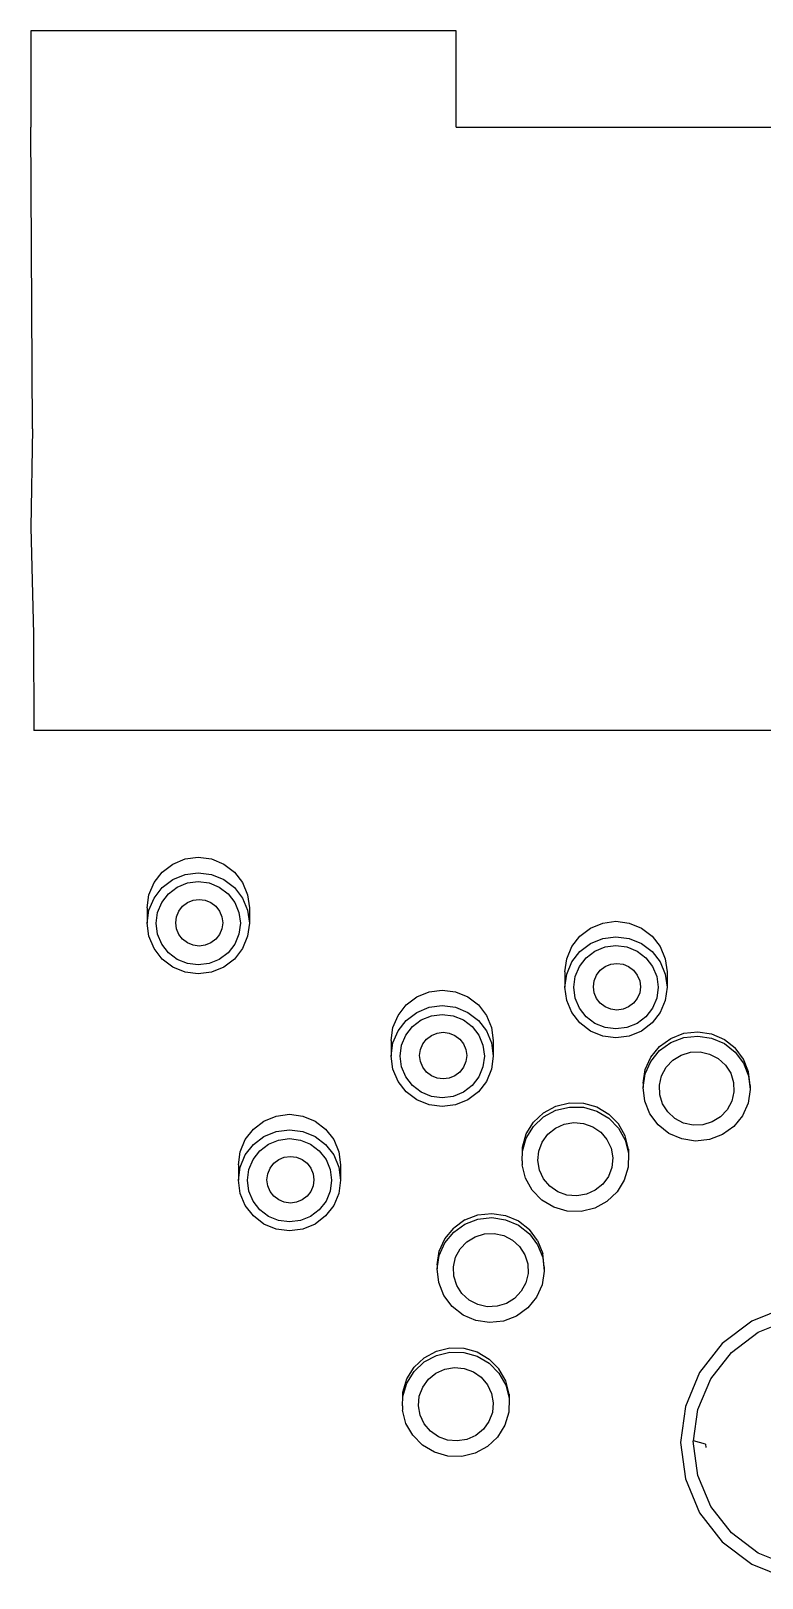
# Model space of a CAD drawing. Header units: millimetres. Extents: x 3552052 to 4144896, y -707811 to -630695.
# Drawn here: x 3697154 to 3697262.9, y -683539.3 to -683309 of the extents above; entities that cross this region are included whole.
import ezdxf

# ---------------------------------------------------------------- set-up
doc = ezdxf.new("R2010")
doc.units = ezdxf.units.MM
doc.header["$LTSCALE"] = 6
doc.header["$MEASUREMENT"] = 0
doc.layers.add('EQP', color=6, linetype='CONTINUOUS', lineweight=0)

msp = doc.modelspace()

# ---------------------------------------------------------------- linework, layer by layer
at = {"layer": 'EQP', "lineweight": -3}
for p, q in [((3697153.98, -683308.97), (3697153.98, -683323.28)), ((3697217.32, -683308.97), (3697153.98, -683308.97)), ((3697217.32, -683323.28), (3697217.32, -683308.97)), ((3697154.21, -683368.2), (3697153.98, -683323.28)), ((3697217.32, -683323.28), (3697381.32, -683323.28)), ((3697154.21, -683368.2), (3697153.99, -683382.88)), ((3697153.99, -683382.88), (3697154.36, -683398.69)), ((3697154.36, -683398.69), (3697154.43, -683413.12)), ((3697381.76, -683413.12), (3697154.43, -683413.12)), ((3697173.53, -683434.18), (3697175.1, -683432.98)), ((3697175.1, -683432.98), (3697176.94, -683432.23)), ((3697176.94, -683432.23), (3697178.9, -683431.97)), ((3697178.9, -683431.97), (3697180.87, -683432.23)), ((3697180.87, -683432.23), (3697182.7, -683432.98)), ((3697182.7, -683432.98), (3697184.28, -683434.18)), ((3697171.56, -683437.55), (3697172.32, -683435.73)), ((3697172.32, -683435.73), (3697173.53, -683434.18)), ((3697173.53, -683436.48), (3697175.1, -683435.29)), ((3697175.1, -683435.29), (3697176.94, -683434.53)), ((3697176.94, -683434.53), (3697178.9, -683434.28)), ((3697177.28, -683435.8), (3697178.9, -683435.59)), ((3697178.9, -683434.28), (3697180.87, -683434.53)), ((3697178.9, -683435.59), (3697180.53, -683435.8)), ((3697180.87, -683434.53), (3697182.7, -683435.29)), ((3697182.7, -683435.29), (3697184.28, -683436.48)), ((3697184.28, -683434.18), (3697185.49, -683435.73)), ((3697185.49, -683435.73), (3697186.25, -683437.55)), ((3697171.3, -683439.49), (3697171.56, -683437.55)), ((3697171.56, -683439.85), (3697172.32, -683438.04)), ((3697172.32, -683438.04), (3697173.53, -683436.48)), ((3697173.47, -683438.69), (3697174.47, -683437.41)), ((3697174.47, -683437.41), (3697175.77, -683436.42)), ((3697175.77, -683436.42), (3697177.28, -683435.8)), ((3697180.53, -683435.8), (3697182.04, -683436.42)), ((3697182.04, -683436.42), (3697183.34, -683437.41)), ((3697183.34, -683437.41), (3697184.34, -683438.69)), ((3697184.28, -683436.48), (3697185.49, -683438.04)), ((3697185.49, -683438.04), (3697186.25, -683439.85)), ((3697186.25, -683437.55), (3697186.51, -683439.49)), ((3697171.3, -683439.49), (3697171.3, -683441.8)), ((3697171.3, -683441.8), (3697171.56, -683439.85)), ((3697172.63, -683441.8), (3697172.84, -683440.19)), ((3697172.84, -683440.19), (3697173.47, -683438.69)), ((3697175.66, -683440.83), (3697176.01, -683439.99)), ((3697176.01, -683439.99), (3697176.56, -683439.27)), ((3697176.56, -683439.27), (3697177.29, -683438.72)), ((3697177.29, -683438.72), (3697178.13, -683438.37)), ((3697178.13, -683438.37), (3697179.04, -683438.26)), ((3697179.04, -683438.26), (3697179.95, -683438.37)), ((3697179.95, -683438.37), (3697180.79, -683438.72)), ((3697180.79, -683438.72), (3697181.52, -683439.27)), ((3697181.52, -683439.27), (3697182.08, -683439.99)), ((3697182.08, -683439.99), (3697182.43, -683440.83)), ((3697184.34, -683438.69), (3697184.97, -683440.19)), ((3697184.97, -683440.19), (3697185.18, -683441.8)), ((3697186.25, -683439.85), (3697186.51, -683441.8)), ((3697186.51, -683439.49), (3697186.51, -683441.8)), ((3697171.56, -683443.74), (3697171.3, -683441.8)), ((3697172.84, -683443.41), (3697172.63, -683441.8)), ((3697175.54, -683441.72), (3697175.66, -683440.83)), ((3697175.66, -683442.62), (3697175.54, -683441.72)), ((3697176.01, -683443.46), (3697175.66, -683442.62)), ((3697182.43, -683442.62), (3697182.08, -683443.46)), ((3697182.43, -683440.83), (3697182.55, -683441.72)), ((3697182.55, -683441.72), (3697182.43, -683442.62)), ((3697185.18, -683441.8), (3697184.97, -683443.41)), ((3697186.51, -683441.8), (3697186.25, -683443.74)), ((3697235.74, -683443.7), (3697237.31, -683442.51)), ((3697237.31, -683442.51), (3697239.15, -683441.76)), ((3697239.15, -683441.76), (3697241.11, -683441.5)), ((3697241.11, -683441.5), (3697243.08, -683441.76)), ((3697243.08, -683441.76), (3697244.92, -683442.51)), ((3697244.92, -683442.51), (3697246.49, -683443.7)), ((3697172.32, -683445.56), (3697171.56, -683443.74)), ((3697173.47, -683444.9), (3697172.84, -683443.41)), ((3697174.47, -683446.19), (3697173.47, -683444.9)), ((3697176.56, -683444.17), (3697176.01, -683443.46)), ((3697177.29, -683444.73), (3697176.56, -683444.17)), ((3697178.13, -683445.07), (3697177.29, -683444.73)), ((3697180.79, -683444.73), (3697179.95, -683445.07)), ((3697181.52, -683444.17), (3697180.79, -683444.73)), ((3697182.08, -683443.46), (3697181.52, -683444.17)), ((3697184.34, -683444.9), (3697183.34, -683446.19)), ((3697184.97, -683443.41), (3697184.34, -683444.9)), ((3697186.25, -683443.74), (3697185.49, -683445.56)), ((3697234.53, -683445.26), (3697235.74, -683443.7)), ((3697235.74, -683446.01), (3697237.31, -683444.81)), ((3697237.31, -683444.81), (3697239.15, -683444.06)), ((3697239.15, -683444.06), (3697241.11, -683443.8)), ((3697241.11, -683443.8), (3697243.08, -683444.06)), ((3697243.08, -683444.06), (3697244.92, -683444.81)), ((3697244.92, -683444.81), (3697246.49, -683446.01)), ((3697246.49, -683443.7), (3697247.7, -683445.26)), ((3697173.53, -683447.12), (3697172.32, -683445.56)), ((3697175.1, -683448.31), (3697173.53, -683447.12)), ((3697175.77, -683447.18), (3697174.47, -683446.19)), ((3697177.28, -683447.8), (3697175.77, -683447.18)), ((3697179.04, -683445.19), (3697178.13, -683445.07)), ((3697179.95, -683445.07), (3697179.04, -683445.19)), ((3697182.04, -683447.18), (3697180.53, -683447.8)), ((3697183.34, -683446.19), (3697182.04, -683447.18)), ((3697184.28, -683447.12), (3697182.7, -683448.31)), ((3697185.49, -683445.56), (3697184.28, -683447.12)), ((3697233.51, -683449.02), (3697233.77, -683447.07)), ((3697233.77, -683447.07), (3697234.53, -683445.26)), ((3697234.53, -683447.56), (3697235.74, -683446.01)), ((3697235.68, -683448.22), (3697236.68, -683446.93)), ((3697236.68, -683446.93), (3697237.98, -683445.95)), ((3697237.98, -683445.95), (3697239.49, -683445.33)), ((3697239.49, -683445.33), (3697241.11, -683445.11)), ((3697241.11, -683445.11), (3697242.74, -683445.33)), ((3697242.74, -683445.33), (3697244.25, -683445.95)), ((3697244.25, -683445.95), (3697245.55, -683446.93)), ((3697245.55, -683446.93), (3697246.55, -683448.22)), ((3697246.49, -683446.01), (3697247.7, -683447.56)), ((3697247.7, -683445.26), (3697248.46, -683447.07)), ((3697248.46, -683447.07), (3697248.72, -683449.02)), ((3697176.94, -683449.06), (3697175.1, -683448.31)), ((3697178.9, -683449.32), (3697176.94, -683449.06)), ((3697178.9, -683448.01), (3697177.28, -683447.8)), ((3697180.53, -683447.8), (3697178.9, -683448.01)), ((3697180.87, -683449.06), (3697178.9, -683449.32)), ((3697182.7, -683448.31), (3697180.87, -683449.06)), ((3697233.51, -683449.02), (3697233.51, -683451.32)), ((3697233.51, -683451.32), (3697233.77, -683449.38)), ((3697233.77, -683449.38), (3697234.53, -683447.56)), ((3697235.05, -683449.72), (3697235.68, -683448.22)), ((3697237.87, -683450.35), (3697238.22, -683449.51)), ((3697238.22, -683449.51), (3697238.77, -683448.8)), ((3697238.77, -683448.8), (3697239.5, -683448.25)), ((3697239.5, -683448.25), (3697240.35, -683447.9)), ((3697240.35, -683447.9), (3697241.25, -683447.78)), ((3697241.25, -683447.78), (3697242.16, -683447.9)), ((3697242.16, -683447.9), (3697243, -683448.25)), ((3697243, -683448.25), (3697243.73, -683448.8)), ((3697243.73, -683448.8), (3697244.29, -683449.51)), ((3697244.29, -683449.51), (3697244.64, -683450.35)), ((3697246.55, -683448.22), (3697247.18, -683449.72)), ((3697247.7, -683447.56), (3697248.46, -683449.38)), ((3697248.46, -683449.38), (3697248.72, -683451.32)), ((3697248.72, -683449.02), (3697248.72, -683451.32)), ((3697213.27, -683452), (3697215.24, -683451.75)), ((3697215.24, -683451.75), (3697217.21, -683452)), ((3697233.77, -683453.27), (3697233.51, -683451.32)), ((3697234.84, -683451.32), (3697235.05, -683449.72)), ((3697235.05, -683452.93), (3697234.84, -683451.32)), ((3697237.75, -683451.25), (3697237.87, -683450.35)), ((3697237.87, -683452.15), (3697237.75, -683451.25)), ((3697244.64, -683450.35), (3697244.76, -683451.25)), ((3697244.76, -683451.25), (3697244.64, -683452.15)), ((3697247.18, -683449.72), (3697247.39, -683451.32)), ((3697247.39, -683451.32), (3697247.18, -683452.93)), ((3697248.72, -683451.32), (3697248.46, -683453.27)), ((3697208.66, -683455.51), (3697209.87, -683453.95)), ((3697209.87, -683453.95), (3697211.44, -683452.75)), ((3697211.44, -683452.75), (3697213.27, -683452)), ((3697213.27, -683454.31), (3697215.24, -683454.05)), ((3697215.24, -683454.05), (3697217.21, -683454.31)), ((3697217.21, -683452), (3697219.04, -683452.75)), ((3697219.04, -683452.75), (3697220.62, -683453.95)), ((3697220.62, -683453.95), (3697221.82, -683455.51)), ((3697234.53, -683455.08), (3697233.77, -683453.27)), ((3697235.68, -683454.43), (3697235.05, -683452.93)), ((3697238.22, -683452.98), (3697237.87, -683452.15)), ((3697238.77, -683453.7), (3697238.22, -683452.98)), ((3697239.5, -683454.25), (3697238.77, -683453.7)), ((3697243.73, -683453.7), (3697243, -683454.25)), ((3697244.29, -683452.98), (3697243.73, -683453.7)), ((3697244.64, -683452.15), (3697244.29, -683452.98)), ((3697247.18, -683452.93), (3697246.55, -683454.43)), ((3697248.46, -683453.27), (3697247.7, -683455.08)), ((3697207.9, -683457.32), (3697208.66, -683455.51)), ((3697208.66, -683457.81), (3697209.87, -683456.25)), ((3697209.87, -683456.25), (3697211.44, -683455.06)), ((3697210.8, -683457.18), (3697212.1, -683456.19)), ((3697211.44, -683455.06), (3697213.27, -683454.31)), ((3697212.1, -683456.19), (3697213.62, -683455.57)), ((3697213.62, -683455.57), (3697215.24, -683455.36)), ((3697215.24, -683455.36), (3697216.87, -683455.57)), ((3697216.87, -683455.57), (3697218.38, -683456.19)), ((3697217.21, -683454.31), (3697219.04, -683455.06)), ((3697218.38, -683456.19), (3697219.68, -683457.18)), ((3697219.04, -683455.06), (3697220.62, -683456.25)), ((3697220.62, -683456.25), (3697221.82, -683457.81)), ((3697221.82, -683455.51), (3697222.58, -683457.32)), ((3697235.74, -683456.64), (3697234.53, -683455.08)), ((3697236.68, -683455.71), (3697235.68, -683454.43)), ((3697237.98, -683456.7), (3697236.68, -683455.71)), ((3697240.35, -683454.6), (3697239.5, -683454.25)), ((3697241.25, -683454.71), (3697240.35, -683454.6)), ((3697242.16, -683454.6), (3697241.25, -683454.71)), ((3697243, -683454.25), (3697242.16, -683454.6)), ((3697245.55, -683455.71), (3697244.25, -683456.7)), ((3697246.55, -683454.43), (3697245.55, -683455.71)), ((3697247.7, -683455.08), (3697246.49, -683456.64)), ((3697207.64, -683459.27), (3697207.9, -683457.32)), ((3697207.9, -683459.62), (3697208.66, -683457.81)), ((3697209.18, -683459.96), (3697209.81, -683458.47)), ((3697209.81, -683458.47), (3697210.8, -683457.18)), ((3697212.9, -683459.04), (3697213.63, -683458.49)), ((3697213.63, -683458.49), (3697214.47, -683458.15)), ((3697214.47, -683458.15), (3697215.38, -683458.03)), ((3697215.38, -683458.03), (3697216.29, -683458.15)), ((3697216.29, -683458.15), (3697217.13, -683458.49)), ((3697217.13, -683458.49), (3697217.86, -683459.04)), ((3697219.68, -683457.18), (3697220.68, -683458.47)), ((3697220.68, -683458.47), (3697221.3, -683459.96)), ((3697221.82, -683457.81), (3697222.58, -683459.62)), ((3697222.58, -683457.32), (3697222.84, -683459.27)), ((3697237.31, -683457.84), (3697235.74, -683456.64)), ((3697239.15, -683458.59), (3697237.31, -683457.84)), ((3697239.49, -683457.32), (3697237.98, -683456.7)), ((3697241.11, -683458.84), (3697239.15, -683458.59)), ((3697241.11, -683457.53), (3697239.49, -683457.32)), ((3697242.74, -683457.32), (3697241.11, -683457.53)), ((3697243.08, -683458.59), (3697241.11, -683458.84)), ((3697244.25, -683456.7), (3697242.74, -683457.32)), ((3697244.92, -683457.84), (3697243.08, -683458.59)), ((3697246.49, -683456.64), (3697244.92, -683457.84)), ((3697249.29, -683458.93), (3697251.22, -683458.18)), ((3697251.22, -683458.18), (3697253.29, -683457.96)), ((3697251.22, -683458.81), (3697253.29, -683458.58)), ((3697253.29, -683457.96), (3697255.35, -683458.27)), ((3697253.29, -683458.58), (3697255.35, -683458.89)), ((3697255.35, -683458.27), (3697257.25, -683459.09)), ((3697207.64, -683459.27), (3697207.64, -683461.57)), ((3697207.64, -683461.57), (3697207.9, -683459.62)), ((3697208.97, -683461.57), (3697209.18, -683459.96)), ((3697211.87, -683461.5), (3697211.99, -683460.6)), ((3697211.99, -683460.6), (3697212.34, -683459.76)), ((3697212.34, -683459.76), (3697212.9, -683459.04)), ((3697217.86, -683459.04), (3697218.41, -683459.76)), ((3697218.41, -683459.76), (3697218.76, -683460.6)), ((3697218.76, -683460.6), (3697218.88, -683461.5)), ((3697221.3, -683459.96), (3697221.52, -683461.57)), ((3697222.58, -683459.62), (3697222.84, -683461.57)), ((3697222.84, -683459.27), (3697222.84, -683461.57)), ((3697246.31, -683461.73), (3697247.61, -683460.13)), ((3697246.31, -683462.35), (3697247.61, -683460.76)), ((3697247.61, -683460.13), (3697249.29, -683458.93)), ((3697247.61, -683460.76), (3697249.29, -683459.55)), ((3697249.29, -683459.55), (3697251.22, -683458.81)), ((3697250.8, -683461.43), (3697252.19, -683461.01)), ((3697252.19, -683461.01), (3697253.64, -683460.95)), ((3697253.64, -683460.95), (3697255.06, -683461.27)), ((3697255.35, -683458.89), (3697257.25, -683459.71)), ((3697257.25, -683459.09), (3697258.88, -683460.36)), ((3697257.25, -683459.71), (3697258.88, -683460.99)), ((3697260.11, -683462.01), (3697258.88, -683460.36)), ((3697258.88, -683460.99), (3697260.11, -683462.63)), ((3697207.9, -683463.52), (3697207.64, -683461.57)), ((3697209.18, -683463.18), (3697208.97, -683461.57)), ((3697209.81, -683464.67), (3697209.18, -683463.18)), ((3697211.99, -683462.39), (3697211.87, -683461.5)), ((3697212.34, -683463.23), (3697211.99, -683462.39)), ((3697212.9, -683463.95), (3697212.34, -683463.23)), ((3697218.41, -683463.23), (3697217.86, -683463.95)), ((3697218.76, -683462.39), (3697218.41, -683463.23)), ((3697218.88, -683461.5), (3697218.76, -683462.39)), ((3697221.3, -683463.18), (3697220.68, -683464.67)), ((3697221.52, -683461.57), (3697221.3, -683463.18)), ((3697222.84, -683461.57), (3697222.58, -683463.52)), ((3697245.47, -683463.59), (3697246.31, -683461.73)), ((3697245.47, -683464.22), (3697246.31, -683462.35)), ((3697247.9, -683464.5), (3697248.58, -683463.24)), ((3697248.58, -683463.24), (3697249.56, -683462.19)), ((3697249.56, -683462.19), (3697250.8, -683461.43)), ((3697255.06, -683461.27), (3697256.35, -683461.93)), ((3697256.35, -683461.93), (3697257.42, -683462.9)), ((3697257.42, -683462.9), (3697258.2, -683464.11)), ((3697260.87, -683463.91), (3697260.11, -683462.01)), ((3697260.11, -683462.63), (3697260.87, -683464.53)), ((3697208.66, -683465.33), (3697207.9, -683463.52)), ((3697209.87, -683466.89), (3697208.66, -683465.33)), ((3697210.8, -683465.96), (3697209.81, -683464.67)), ((3697213.63, -683464.5), (3697212.9, -683463.95)), ((3697214.47, -683464.84), (3697213.63, -683464.5)), ((3697215.38, -683464.96), (3697214.47, -683464.84)), ((3697216.29, -683464.84), (3697215.38, -683464.96)), ((3697217.13, -683464.5), (3697216.29, -683464.84)), ((3697217.86, -683463.95), (3697217.13, -683464.5)), ((3697220.68, -683464.67), (3697219.68, -683465.96)), ((3697221.82, -683465.33), (3697220.62, -683466.89)), ((3697222.58, -683463.52), (3697221.82, -683465.33)), ((3697245.16, -683465.61), (3697245.47, -683463.59)), ((3697245.16, -683466.24), (3697245.47, -683464.22)), ((3697245.16, -683465.61), (3697245.16, -683466.24)), ((3697247.57, -683465.89), (3697247.9, -683464.5)), ((3697258.2, -683464.11), (3697258.63, -683465.48)), ((3697258.63, -683465.48), (3697258.68, -683466.9)), ((3697261.1, -683465.93), (3697260.87, -683463.91)), ((3697260.87, -683464.53), (3697261.1, -683466.56)), ((3697211.44, -683468.08), (3697209.87, -683466.89)), ((3697212.1, -683466.95), (3697210.8, -683465.96)), ((3697213.62, -683467.57), (3697212.1, -683466.95)), ((3697215.24, -683467.78), (3697213.62, -683467.57)), ((3697216.87, -683467.57), (3697215.24, -683467.78)), ((3697218.38, -683466.95), (3697216.87, -683467.57)), ((3697219.68, -683465.96), (3697218.38, -683466.95)), ((3697220.62, -683466.89), (3697219.04, -683468.08)), ((3697245.39, -683468.26), (3697245.16, -683466.24)), ((3697247.63, -683467.32), (3697247.57, -683465.89)), ((3697248.06, -683468.68), (3697247.63, -683467.32)), ((3697258.68, -683466.9), (3697258.36, -683468.3)), ((3697261.1, -683466.56), (3697260.78, -683468.58)), ((3697261.1, -683465.93), (3697261.1, -683466.56)), ((3697190.52, -683470.49), (3697192.49, -683470.23)), ((3697192.49, -683470.23), (3697194.46, -683470.49)), ((3697213.27, -683468.83), (3697211.44, -683468.08)), ((3697215.24, -683469.09), (3697213.27, -683468.83)), ((3697217.21, -683468.83), (3697215.24, -683469.09)), ((3697219.04, -683468.08), (3697217.21, -683468.83)), ((3697228.83, -683471.41), (3697230.33, -683470)), ((3697230.33, -683470), (3697232.15, -683469.01)), ((3697230.33, -683470.62), (3697232.15, -683469.64)), ((3697232.15, -683469.01), (3697234.17, -683468.53)), ((3697232.15, -683469.64), (3697234.17, -683469.15)), ((3697234.17, -683468.53), (3697236.25, -683468.57)), ((3697234.17, -683469.15), (3697236.25, -683469.19)), ((3697236.25, -683468.57), (3697238.25, -683469.14)), ((3697236.25, -683469.19), (3697238.25, -683469.76)), ((3697238.25, -683469.14), (3697240.03, -683470.19)), ((3697238.25, -683469.76), (3697240.03, -683470.82)), ((3697241.47, -683471.67), (3697240.03, -683470.19)), ((3697246.15, -683470.16), (3697245.39, -683468.26)), ((3697247.38, -683471.81), (3697246.15, -683470.16)), ((3697248.83, -683469.89), (3697248.06, -683468.68)), ((3697249.9, -683470.86), (3697248.83, -683469.89)), ((3697257.68, -683469.56), (3697256.69, -683470.61)), ((3697258.36, -683468.3), (3697257.68, -683469.56)), ((3697260.78, -683468.58), (3697259.95, -683470.44)), ((3697185.91, -683473.99), (3697187.12, -683472.43)), ((3697187.12, -683472.43), (3697188.69, -683471.24)), ((3697188.69, -683471.24), (3697190.52, -683470.49)), ((3697190.52, -683472.79), (3697192.49, -683472.53)), ((3697192.49, -683472.53), (3697194.46, -683472.79)), ((3697194.46, -683470.49), (3697196.29, -683471.24)), ((3697196.29, -683471.24), (3697197.87, -683472.43)), ((3697197.87, -683472.43), (3697199.08, -683473.99)), ((3697227.75, -683473.15), (3697228.83, -683471.41)), ((3697227.75, -683473.78), (3697228.83, -683472.03)), ((3697228.83, -683472.03), (3697230.33, -683470.62)), ((3697230.96, -683473.2), (3697232.08, -683472.29)), ((3697232.08, -683472.29), (3697233.4, -683471.69)), ((3697233.4, -683471.69), (3697234.84, -683471.45)), ((3697234.84, -683471.45), (3697236.29, -683471.58)), ((3697236.29, -683471.58), (3697237.65, -683472.08)), ((3697237.65, -683472.08), (3697238.84, -683472.91)), ((3697240.03, -683470.82), (3697241.47, -683472.29)), ((3697242.48, -683473.45), (3697241.47, -683471.67)), ((3697241.47, -683472.29), (3697242.48, -683474.08)), ((3697249, -683473.08), (3697247.38, -683471.81)), ((3697251.19, -683471.53), (3697249.9, -683470.86)), ((3697252.61, -683471.84), (3697251.19, -683471.53)), ((3697254.07, -683471.79), (3697252.61, -683471.84)), ((3697255.46, -683471.37), (3697254.07, -683471.79)), ((3697256.69, -683470.61), (3697255.46, -683471.37)), ((3697258.65, -683472.04), (3697256.97, -683473.24)), ((3697259.95, -683470.44), (3697258.65, -683472.04)), ((3697185.15, -683475.8), (3697185.91, -683473.99)), ((3697185.91, -683476.29), (3697187.12, -683474.74)), ((3697187.12, -683474.74), (3697188.69, -683473.54)), ((3697188.05, -683475.66), (3697189.35, -683474.68)), ((3697188.69, -683473.54), (3697190.52, -683472.79)), ((3697189.35, -683474.68), (3697190.87, -683474.06)), ((3697190.87, -683474.06), (3697192.49, -683473.85)), ((3697192.49, -683473.85), (3697194.12, -683474.06)), ((3697194.12, -683474.06), (3697195.63, -683474.68)), ((3697194.46, -683472.79), (3697196.29, -683473.54)), ((3697195.63, -683474.68), (3697196.93, -683475.66)), ((3697196.29, -683473.54), (3697197.87, -683474.74)), ((3697197.87, -683474.74), (3697199.08, -683476.29)), ((3697199.08, -683473.99), (3697199.83, -683475.8)), ((3697227.17, -683475.11), (3697227.75, -683473.15)), ((3697227.17, -683475.74), (3697227.75, -683473.78)), ((3697229.61, -683475.71), (3697230.12, -683474.37)), ((3697230.12, -683474.37), (3697230.96, -683473.2)), ((3697238.84, -683472.91), (3697239.77, -683474)), ((3697239.77, -683474), (3697240.38, -683475.3)), ((3697242.97, -683475.43), (3697242.48, -683473.45)), ((3697242.48, -683474.08), (3697242.97, -683476.06)), ((3697250.91, -683473.9), (3697249, -683473.08)), ((3697252.96, -683474.21), (3697250.91, -683473.9)), ((3697255.03, -683473.99), (3697252.96, -683474.21)), ((3697256.97, -683473.24), (3697255.03, -683473.99)), ((3697184.89, -683477.75), (3697185.15, -683475.8)), ((3697185.15, -683478.11), (3697185.91, -683476.29)), ((3697186.43, -683478.45), (3697187.06, -683476.95)), ((3697187.06, -683476.95), (3697188.05, -683475.66)), ((3697190.15, -683477.53), (3697190.88, -683476.98)), ((3697190.88, -683476.98), (3697191.72, -683476.63)), ((3697191.72, -683476.63), (3697192.63, -683476.51)), ((3697192.63, -683476.51), (3697193.54, -683476.63)), ((3697193.54, -683476.63), (3697194.38, -683476.98)), ((3697194.38, -683476.98), (3697195.11, -683477.53)), ((3697196.93, -683475.66), (3697197.93, -683476.95)), ((3697197.93, -683476.95), (3697198.55, -683478.45)), ((3697199.08, -683476.29), (3697199.83, -683478.11)), ((3697199.83, -683475.8), (3697200.09, -683477.75)), ((3697227.13, -683477.15), (3697227.17, -683475.74)), ((3697227.13, -683477.15), (3697227.13, -683477.78)), ((3697227.17, -683475.74), (3697227.17, -683475.11)), ((3697229.48, -683477.13), (3697229.61, -683475.71)), ((3697229.72, -683478.54), (3697229.48, -683477.13)), ((3697240.38, -683475.3), (3697240.63, -683476.71)), ((3697240.63, -683476.71), (3697240.49, -683478.13)), ((3697242.97, -683476.06), (3697242.93, -683478.1)), ((3697242.97, -683475.43), (3697242.97, -683476.06)), ((3697184.89, -683477.75), (3697184.89, -683480.05)), ((3697184.89, -683480.05), (3697185.15, -683478.11)), ((3697186.22, -683480.05), (3697186.43, -683478.45)), ((3697189.13, -683479.98), (3697189.24, -683479.08)), ((3697189.24, -683479.08), (3697189.59, -683478.25)), ((3697189.59, -683478.25), (3697190.15, -683477.53)), ((3697195.11, -683477.53), (3697195.67, -683478.25)), ((3697195.67, -683478.25), (3697196.02, -683479.08)), ((3697196.02, -683479.08), (3697196.13, -683479.98)), ((3697198.55, -683478.45), (3697198.77, -683480.05)), ((3697199.83, -683478.11), (3697200.09, -683480.05)), ((3697200.09, -683477.75), (3697200.09, -683480.05)), ((3697227.63, -683479.76), (3697227.13, -683477.78)), ((3697230.33, -683479.83), (3697229.72, -683478.54)), ((3697239.99, -683479.47), (3697239.14, -683480.64)), ((3697240.49, -683478.13), (3697239.99, -683479.47)), ((3697242.93, -683478.1), (3697242.35, -683480.06)), ((3697185.15, -683482), (3697184.89, -683480.05)), ((3697186.43, -683481.66), (3697186.22, -683480.05)), ((3697187.06, -683483.16), (3697186.43, -683481.66)), ((3697189.24, -683480.88), (3697189.13, -683479.98)), ((3697189.59, -683481.71), (3697189.24, -683480.88)), ((3697190.15, -683482.43), (3697189.59, -683481.71)), ((3697195.67, -683481.71), (3697195.11, -683482.43)), ((3697196.02, -683480.88), (3697195.67, -683481.71)), ((3697196.13, -683479.98), (3697196.02, -683480.88)), ((3697198.55, -683481.66), (3697197.93, -683483.16)), ((3697198.77, -683480.05), (3697198.55, -683481.66)), ((3697200.09, -683480.05), (3697199.83, -683482)), ((3697228.63, -683481.55), (3697227.63, -683479.76)), ((3697230.07, -683483.02), (3697228.63, -683481.55)), ((3697231.26, -683480.93), (3697230.33, -683479.83)), ((3697232.45, -683481.76), (3697231.26, -683480.93)), ((3697233.81, -683482.25), (3697232.45, -683481.76)), ((3697238.02, -683481.55), (3697236.7, -683482.14)), ((3697239.14, -683480.64), (3697238.02, -683481.55)), ((3697241.27, -683481.8), (3697239.77, -683483.22)), ((3697242.35, -683480.06), (3697241.27, -683481.8)), ((3697185.91, -683483.81), (3697185.15, -683482)), ((3697187.12, -683485.37), (3697185.91, -683483.81)), ((3697188.05, -683484.44), (3697187.06, -683483.16)), ((3697190.88, -683482.98), (3697190.15, -683482.43)), ((3697191.72, -683483.33), (3697190.88, -683482.98)), ((3697192.63, -683483.45), (3697191.72, -683483.33)), ((3697193.54, -683483.33), (3697192.63, -683483.45)), ((3697194.38, -683482.98), (3697193.54, -683483.33)), ((3697195.11, -683482.43), (3697194.38, -683482.98)), ((3697197.93, -683483.16), (3697196.93, -683484.44)), ((3697199.08, -683483.81), (3697197.87, -683485.37)), ((3697199.83, -683482), (3697199.08, -683483.81)), ((3697231.85, -683484.08), (3697230.07, -683483.02)), ((3697233.85, -683484.64), (3697231.85, -683484.08)), ((3697235.26, -683482.39), (3697233.81, -683482.25)), ((3697236.7, -683482.14), (3697235.26, -683482.39)), ((3697239.77, -683483.22), (3697237.95, -683484.2)), ((3697188.69, -683486.57), (3697187.12, -683485.37)), ((3697189.35, -683485.43), (3697188.05, -683484.44)), ((3697190.87, -683486.05), (3697189.35, -683485.43)), ((3697192.49, -683486.26), (3697190.87, -683486.05)), ((3697194.12, -683486.05), (3697192.49, -683486.26)), ((3697195.63, -683485.43), (3697194.12, -683486.05)), ((3697196.93, -683484.44), (3697195.63, -683485.43)), ((3697197.87, -683485.37), (3697196.29, -683486.57)), ((3697218.62, -683485.95), (3697216.94, -683487.16)), ((3697218.62, -683485.95), (3697220.55, -683485.21)), ((3697218.62, -683486.58), (3697220.55, -683485.83)), ((3697220.55, -683485.21), (3697222.62, -683484.98)), ((3697220.55, -683485.83), (3697222.62, -683485.61)), ((3697222.62, -683484.98), (3697224.68, -683485.29)), ((3697222.62, -683485.61), (3697224.68, -683485.92)), ((3697224.68, -683485.29), (3697226.58, -683486.11)), ((3697224.68, -683485.92), (3697226.58, -683486.74)), ((3697226.58, -683486.11), (3697228.21, -683487.39)), ((3697235.93, -683484.69), (3697233.85, -683484.64)), ((3697237.95, -683484.2), (3697235.93, -683484.69)), ((3697190.52, -683487.32), (3697188.69, -683486.57)), ((3697192.49, -683487.57), (3697190.52, -683487.32)), ((3697194.46, -683487.32), (3697192.49, -683487.57)), ((3697196.29, -683486.57), (3697194.46, -683487.32)), ((3697215.64, -683488.75), (3697216.94, -683487.16)), ((3697215.64, -683489.38), (3697216.94, -683487.78)), ((3697216.94, -683487.78), (3697218.62, -683486.58)), ((3697218.89, -683489.21), (3697220.13, -683488.45)), ((3697220.13, -683488.45), (3697221.52, -683488.03)), ((3697221.52, -683488.03), (3697222.97, -683487.98)), ((3697222.97, -683487.98), (3697224.39, -683488.29)), ((3697224.39, -683488.29), (3697225.68, -683488.96)), ((3697226.58, -683486.74), (3697228.21, -683488.01)), ((3697229.44, -683489.03), (3697228.21, -683487.39)), ((3697228.21, -683488.01), (3697229.44, -683489.66)), ((3697214.49, -683492.64), (3697214.8, -683490.62)), ((3697214.8, -683490.62), (3697215.64, -683488.75)), ((3697214.8, -683491.24), (3697215.64, -683489.38)), ((3697217.23, -683491.52), (3697217.9, -683490.26)), ((3697217.9, -683490.26), (3697218.89, -683489.21)), ((3697225.68, -683488.96), (3697226.75, -683489.93)), ((3697226.75, -683489.93), (3697227.53, -683491.14)), ((3697229.44, -683489.03), (3697230.2, -683490.93)), ((3697229.44, -683489.66), (3697230.2, -683491.56)), ((3697230.42, -683492.96), (3697230.2, -683490.93)), ((3697214.49, -683493.26), (3697214.8, -683491.24)), ((3697214.49, -683492.64), (3697214.49, -683493.26)), ((3697214.72, -683495.29), (3697214.49, -683493.26)), ((3697216.9, -683492.92), (3697217.23, -683491.52)), ((3697216.96, -683494.34), (3697216.9, -683492.92)), ((3697227.53, -683491.14), (3697227.96, -683492.5)), ((3697227.96, -683492.5), (3697228.01, -683493.93)), ((3697230.2, -683491.56), (3697230.42, -683493.58)), ((3697230.42, -683492.96), (3697230.42, -683493.58)), ((3697215.47, -683497.19), (3697214.72, -683495.29)), ((3697217.39, -683495.71), (3697216.96, -683494.34)), ((3697227.69, -683495.32), (3697227.01, -683496.58)), ((3697228.01, -683493.93), (3697227.69, -683495.32)), ((3697230.11, -683495.6), (3697229.28, -683497.47)), ((3697230.42, -683493.58), (3697230.11, -683495.6)), ((3697216.71, -683498.83), (3697215.47, -683497.19)), ((3697218.16, -683496.92), (3697217.39, -683495.71)), ((3697219.23, -683497.89), (3697218.16, -683496.92)), ((3697220.52, -683498.55), (3697219.23, -683497.89)), ((3697226.02, -683497.63), (3697224.79, -683498.39)), ((3697227.01, -683496.58), (3697226.02, -683497.63)), ((3697229.28, -683497.47), (3697227.97, -683499.06)), ((3697218.33, -683500.11), (3697216.71, -683498.83)), ((3697220.24, -683500.93), (3697218.33, -683500.11)), ((3697221.94, -683498.87), (3697220.52, -683498.55)), ((3697223.4, -683498.81), (3697221.94, -683498.87)), ((3697224.79, -683498.39), (3697223.4, -683498.81)), ((3697227.97, -683499.06), (3697226.3, -683500.27)), ((3697266.49, -683498.95), (3697261.35, -683501.04)), ((3697222.29, -683501.24), (3697220.24, -683500.93)), ((3697224.36, -683501.01), (3697222.29, -683501.24)), ((3697226.3, -683500.27), (3697224.36, -683501.01)), ((3697261.35, -683501.04), (3697256.94, -683504.35)), ((3697262.31, -683502.66), (3697266.98, -683500.77)), ((3697256.94, -683504.35), (3697253.56, -683508.67)), ((3697258.3, -683505.68), (3697262.31, -683502.66)), ((3697211.04, -683507.89), (3697212.54, -683506.47)), ((3697211.04, -683508.51), (3697212.54, -683507.1)), ((3697212.54, -683506.47), (3697214.37, -683505.49)), ((3697212.54, -683507.1), (3697214.37, -683506.12)), ((3697214.37, -683505.49), (3697216.39, -683505)), ((3697214.37, -683506.12), (3697216.39, -683505.63)), ((3697216.39, -683505), (3697218.47, -683505.05)), ((3697216.39, -683505.63), (3697218.47, -683505.67)), ((3697218.47, -683505.05), (3697220.46, -683505.61)), ((3697218.47, -683505.67), (3697220.46, -683506.24)), ((3697220.46, -683505.61), (3697222.24, -683506.67)), ((3697220.46, -683506.24), (3697222.24, -683507.3)), ((3697223.68, -683508.14), (3697222.24, -683506.67)), ((3697255.22, -683509.61), (3697258.3, -683505.68)), ((3697209.96, -683509.63), (3697211.04, -683507.89)), ((3697209.96, -683510.26), (3697211.04, -683508.51)), ((3697213.17, -683509.68), (3697214.29, -683508.77)), ((3697214.29, -683508.77), (3697215.61, -683508.17)), ((3697215.61, -683508.17), (3697217.05, -683507.93)), ((3697217.05, -683507.93), (3697218.5, -683508.06)), ((3697218.5, -683508.06), (3697219.87, -683508.56)), ((3697219.87, -683508.56), (3697221.05, -683509.38)), ((3697221.05, -683509.38), (3697221.98, -683510.48)), ((3697222.24, -683507.3), (3697223.68, -683508.77)), ((3697224.69, -683509.93), (3697223.68, -683508.14)), ((3697223.68, -683508.77), (3697224.69, -683510.56)), ((3697253.56, -683508.67), (3697251.44, -683513.71)), ((3697209.38, -683511.59), (3697209.96, -683509.63)), ((3697209.38, -683512.22), (3697209.96, -683510.26)), ((3697209.38, -683512.22), (3697209.38, -683511.59)), ((3697211.82, -683512.18), (3697212.33, -683510.84)), ((3697212.33, -683510.84), (3697213.17, -683509.68)), ((3697221.98, -683510.48), (3697222.59, -683511.78)), ((3697225.18, -683511.91), (3697224.69, -683509.93)), ((3697224.69, -683510.56), (3697225.18, -683512.54)), ((3697253.29, -683514.19), (3697255.22, -683509.61)), ((3697209.34, -683513.63), (3697209.38, -683512.22)), ((3697209.34, -683513.63), (3697209.34, -683514.26)), ((3697211.69, -683513.61), (3697211.82, -683512.18)), ((3697211.93, -683515.01), (3697211.69, -683513.61)), ((3697222.59, -683511.78), (3697222.84, -683513.19)), ((3697222.84, -683513.19), (3697222.7, -683514.61)), ((3697225.18, -683512.54), (3697225.14, -683514.58)), ((3697225.18, -683511.91), (3697225.18, -683512.54)), ((3697251.44, -683513.71), (3697250.71, -683519.11)), ((3697209.84, -683516.24), (3697209.34, -683514.26)), ((3697210.84, -683518.02), (3697209.84, -683516.24)), ((3697212.54, -683516.31), (3697211.93, -683515.01)), ((3697213.47, -683517.41), (3697212.54, -683516.31)), ((3697222.2, -683515.95), (3697221.36, -683517.11)), ((3697222.7, -683514.61), (3697222.2, -683515.95)), ((3697225.14, -683514.58), (3697224.56, -683516.53)), ((3697252.66, -683518.86), (3697253.29, -683514.19)), ((3697212.28, -683519.5), (3697210.84, -683518.02)), ((3697214.66, -683518.23), (3697213.47, -683517.41)), ((3697216.03, -683518.73), (3697214.66, -683518.23)), ((3697218.91, -683518.62), (3697217.48, -683518.86)), ((3697220.23, -683518.03), (3697218.91, -683518.62)), ((3697221.36, -683517.11), (3697220.23, -683518.03)), ((3697223.48, -683518.28), (3697221.98, -683519.69)), ((3697224.56, -683516.53), (3697223.48, -683518.28)), ((3697214.06, -683520.55), (3697212.28, -683519.5)), ((3697216.06, -683521.12), (3697214.06, -683520.55)), ((3697217.48, -683518.86), (3697216.03, -683518.73)), ((3697220.16, -683520.68), (3697218.14, -683521.16)), ((3697221.98, -683519.69), (3697220.16, -683520.68)), ((3697250.71, -683519.11), (3697251.44, -683524.51)), ((3697252.59, -683518.87), (3697252.66, -683518.86)), ((3697253.29, -683524.02), (3697252.59, -683518.87)), ((3697252.66, -683518.86), (3697252.66, -683518.88)), ((3697254.45, -683519.33), (3697252.66, -683518.86)), ((3697254.45, -683519.33), (3697254.51, -683519.82)), ((3697218.14, -683521.16), (3697216.06, -683521.12)), ((3697251.44, -683524.51), (3697253.56, -683529.54)), ((3697255.22, -683528.6), (3697253.29, -683524.02)), ((3697253.56, -683529.54), (3697256.94, -683533.87)), ((3697258.3, -683532.54), (3697255.22, -683528.6)), ((3697256.94, -683533.87), (3697261.35, -683537.18)), ((3697262.31, -683535.55), (3697258.3, -683532.54)), ((3697266.98, -683537.45), (3697262.31, -683535.55)), ((3697261.35, -683537.18), (3697266.49, -683539.27))]:
    msp.add_line(p, q, dxfattribs=at)

doc.saveas('drawing.dxf')
